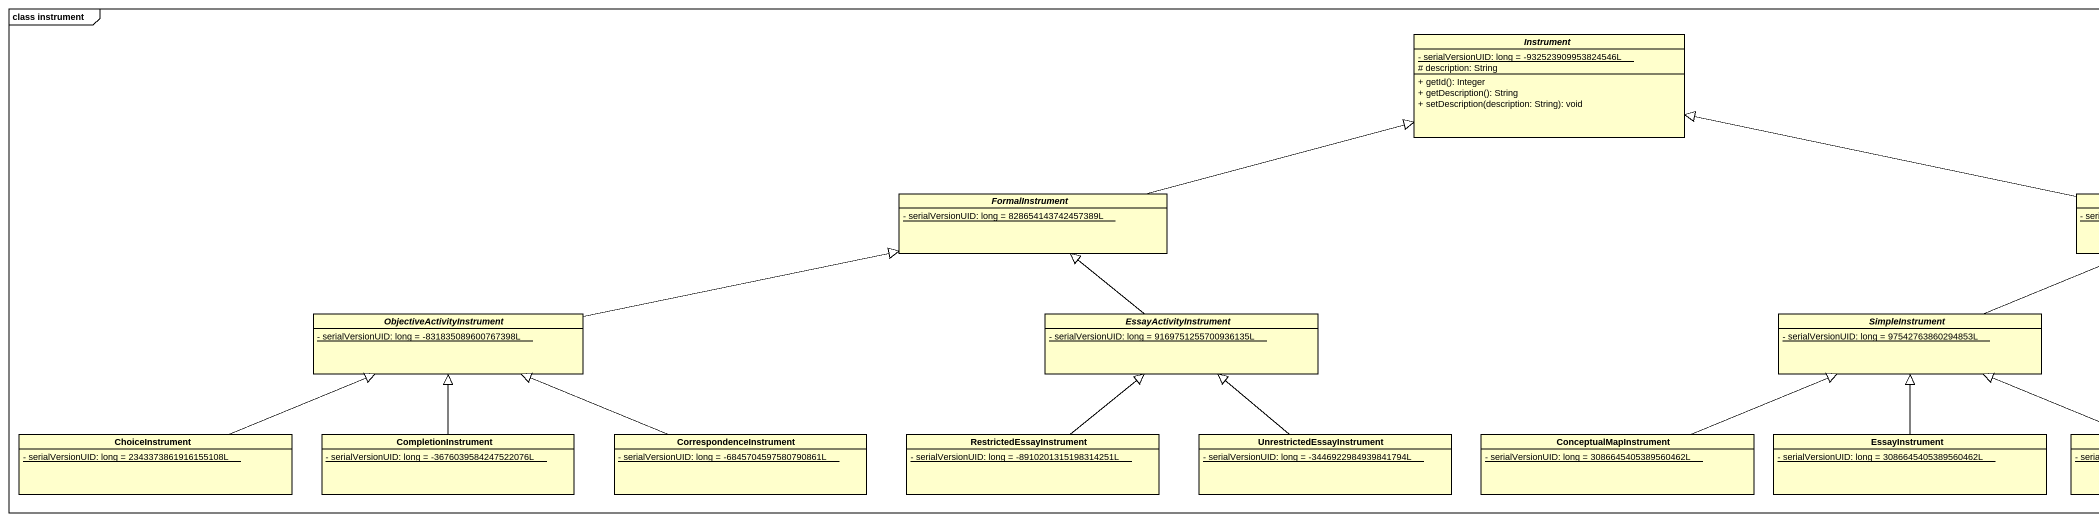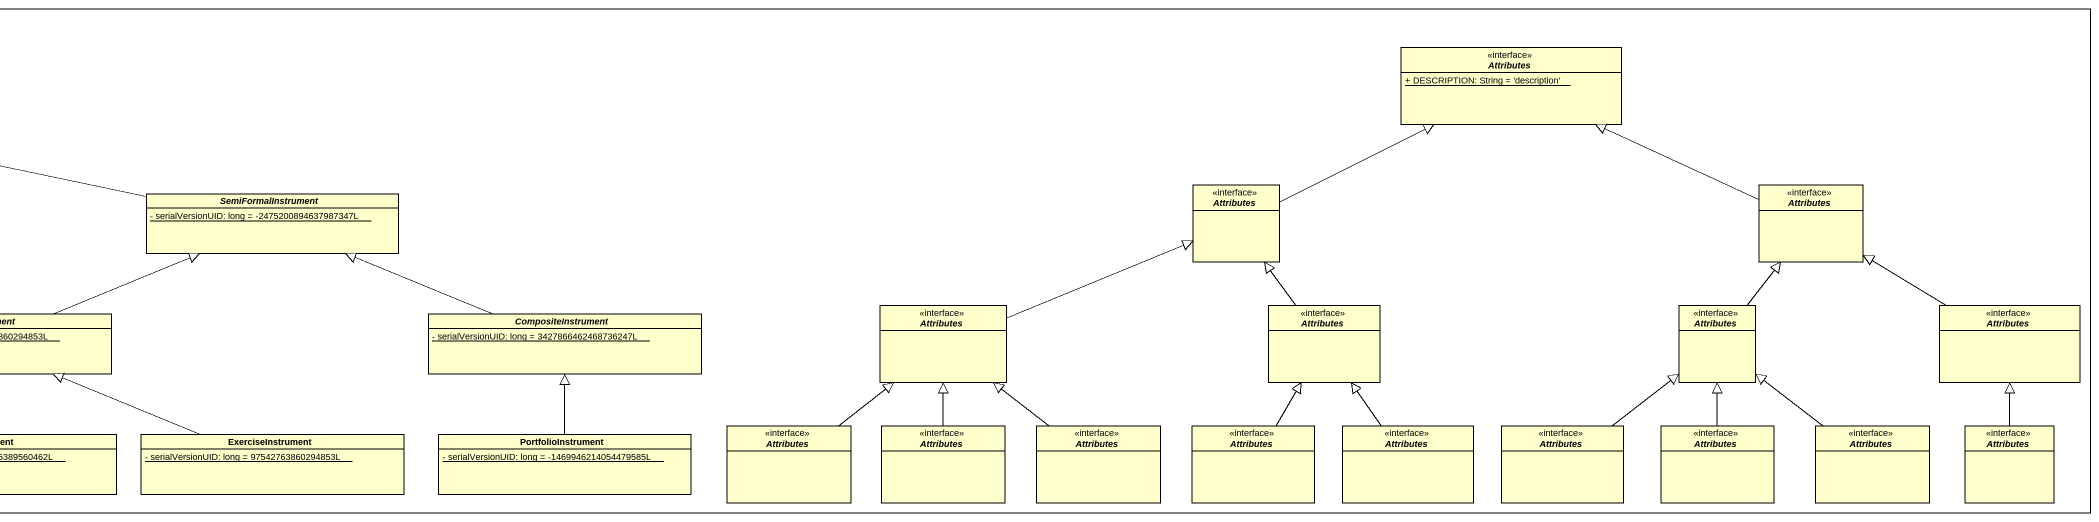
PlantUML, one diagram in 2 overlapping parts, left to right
@startuml
mainframe class instrument
hide circle
hide empty members
skinparam classAttributeIconSize 0
abstract class Instrument {
  {static} - serialVersionUID: long = -932523909953824546L
  # description: String
  + getId(): Integer
  + getDescription(): String
  + setDescription(description: String): void
}
interface Attributes <<interface>> {
  {static} + DESCRIPTION: String = 'description'
}
abstract class FormalInstrument {
  {static} - serialVersionUID: long = 828654143742457389L
}
abstract class SemiFormalInstrument {
  {static} - serialVersionUID: long = -2475200894637987347L
}
interface "Attributes" as Attributes_2 <<interface>>
interface "Attributes" as Attributes_3 <<interface>>
abstract class ObjectiveActivityInstrument {
  {static} - serialVersionUID: long = -831835089600767398L
}
abstract class EssayActivityInstrument {
  {static} - serialVersionUID: long = 9169751255700936135L
}
abstract class SimpleInstrument {
  {static} - serialVersionUID: long = 97542763860294853L
}
abstract class CompositeInstrument {
  {static} - serialVersionUID: long = 3427866462468736247L
}
interface "Attributes" as Attributes_4 <<interface>>
interface "Attributes" as Attributes_5 <<interface>>
interface "Attributes" as Attributes_6 <<interface>>
interface "Attributes" as Attributes_7 <<interface>>
class ChoiceInstrument {
  {static} - serialVersionUID: long = 2343373861916155108L
}
class CompletionInstrument {
  {static} - serialVersionUID: long = -3676039584247522076L
}
class CorrespondenceInstrument {
  {static} - serialVersionUID: long = -6845704597580790861L
}
class RestrictedEssayInstrument {
  {static} - serialVersionUID: long = -8910201315198314251L
}
class UnrestrictedEssayInstrument {
  {static} - serialVersionUID: long = -3446922984939841794L
}
class ConceptualMapInstrument {
  {static} - serialVersionUID: long = 3086645405389560462L
}
class EssayInstrument {
  {static} - serialVersionUID: long = 3086645405389560462L
}
class ExerciseInstrument {
  {static} - serialVersionUID: long = 97542763860294853L
}
class PortfolioInstrument {
  {static} - serialVersionUID: long = -1469946214054479585L
}
interface "Attributes" as Attributes_8 <<interface>>
interface "Attributes" as Attributes_9 <<interface>>
interface "Attributes" as Attributes_10 <<interface>>
interface "Attributes" as Attributes_11 <<interface>>
interface "Attributes" as Attributes_12 <<interface>>
interface "Attributes" as Attributes_13 <<interface>>
interface "Attributes" as Attributes_14 <<interface>>
interface "Attributes" as Attributes_15 <<interface>>
interface "Attributes" as Attributes_16 <<interface>>
FormalInstrument -right-|> Instrument
SemiFormalInstrument -left-|> Instrument
Attributes_2 -right-|> Attributes
Attributes_3 -left-|> Attributes
ObjectiveActivityInstrument -right-|> FormalInstrument
EssayActivityInstrument -up-|> FormalInstrument
SimpleInstrument -right-|> SemiFormalInstrument
CompositeInstrument -left-|> SemiFormalInstrument
Attributes_4 -right-|> Attributes_2
Attributes_5 -up-|> Attributes_2
Attributes_6 -up-|> Attributes_3
Attributes_7 -up-|> Attributes_3
ChoiceInstrument -right-|> ObjectiveActivityInstrument
CompletionInstrument -up-|> ObjectiveActivityInstrument
CorrespondenceInstrument -left-|> ObjectiveActivityInstrument
RestrictedEssayInstrument -up-|> EssayActivityInstrument
UnrestrictedEssayInstrument -up-|> EssayActivityInstrument
ConceptualMapInstrument -right-|> SimpleInstrument
EssayInstrument -up-|> SimpleInstrument
ExerciseInstrument -left-|> SimpleInstrument
PortfolioInstrument -up-|> CompositeInstrument
Attributes_8 -up-|> Attributes_4
Attributes_9 -up-|> Attributes_4
Attributes_10 -up-|> Attributes_4
Attributes_11 -up-|> Attributes_5
Attributes_12 -up-|> Attributes_5
Attributes_13 -up-|> Attributes_6
Attributes_14 -up-|> Attributes_6
Attributes_15 -up-|> Attributes_6
Attributes_16 -up-|> Attributes_7
@enduml
